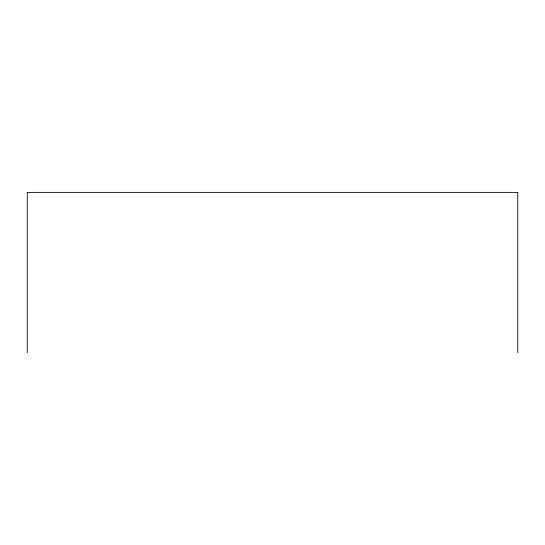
<?xml version="1.0" encoding="UTF-8"?>
<svg xmlns="http://www.w3.org/2000/svg" width="545" height="545" viewBox="0 0 545 545"><rect width="100%" height="100%" fill="white"/><g stroke="black" fill="none" stroke-linecap="round" stroke-linejoin="round"><path stroke-width="0.82" d="M517.75 352.615L517.75 192.385L27.25 192.385L27.25 352.615"/></g></svg>
